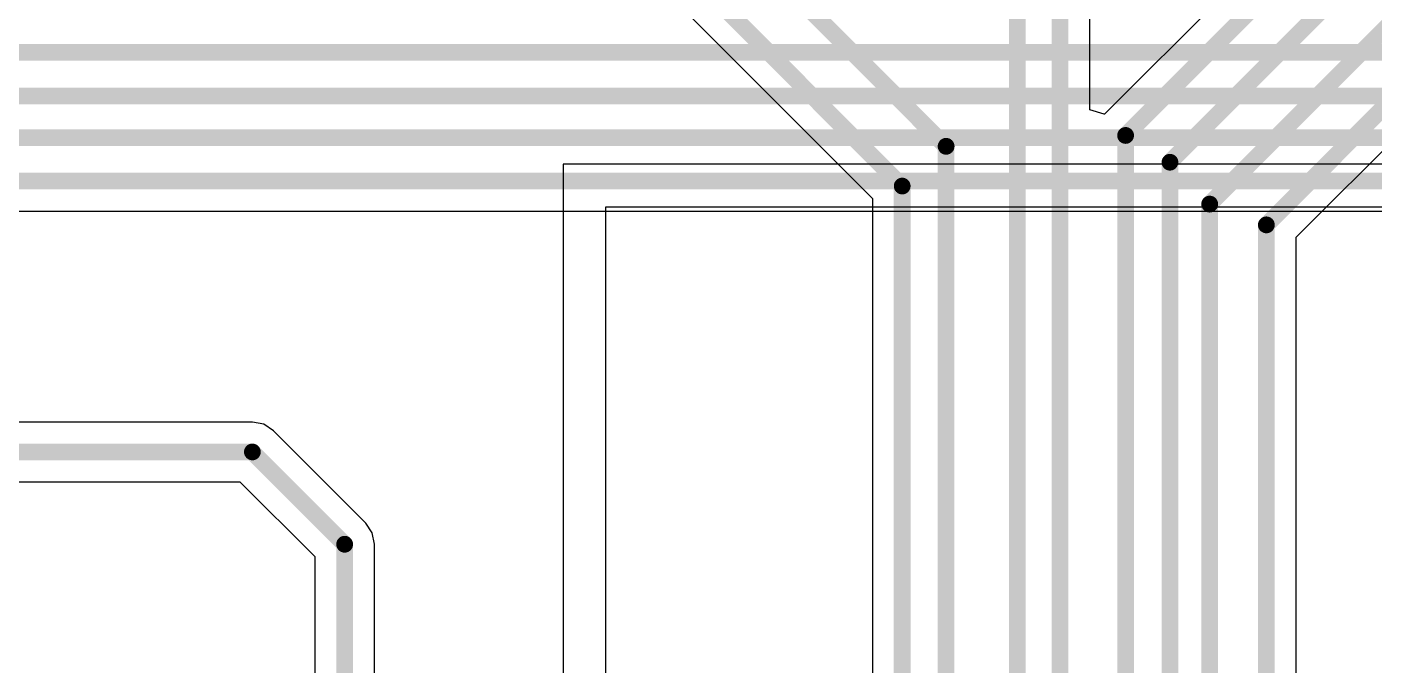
# Model space of a CAD drawing. Header units: inches. Extents: x 0 to 5032, y 0 to 5323.
# Drawn here: x 112.33 to 128.69, y 49.02 to 56.76 of the extents above; entities that cross this region are included whole.
import ezdxf

# ---------------------------------------------------------------- set-up
doc = ezdxf.new("R2010")
doc.units = ezdxf.units.IN
for name, color, linetype in [('Bottom Layer', 5, 'Continuous'), ('Layer 2', 76, 'Continuous'), ('Top Layer', 1, 'Continuous')]:
    doc.layers.add(name, color=color, linetype=linetype)

msp = doc.modelspace()

# ---------------------------------------------------------------- linework, layer by layer
at = {"layer": 'Bottom Layer'}
for p, q in [((125.241, 55.755), (125.241, 67.97)), ((133.609, 63.891), (125.418, 55.7)), ((127.746, 54.208), (134.834, 61.296)), ((116.601, 60.676), (122.599, 54.679)), ((125.415, 55.7), (125.241, 55.755)), ((125.418, 55.7), (125.415, 55.7)), ((122.599, 54.679), (122.599, 40.302)), ((127.746, 45.807), (127.746, 54.208))]:
    msp.add_line(p, q, dxfattribs=at)
for points in [[(124.878, 35.716, 0.203, 0.203, 0), (124.878, 67.97, 0.203, 0.203, 0)], [(124.358, 36.474, 0.203, 0.203, 0), (124.358, 67.335, 0.203, 0.203, 0)], [(125.674, 55.443, 0.203, 0.203, 0), (133.865, 63.634, 0.203, 0.203, 0)], [(126.212, 55.118, 0.203, 0.203, 0), (134.118, 63.023, 0.203, 0.203, 0)], [(126.695, 54.61, 0.203, 0.203, 0), (134.408, 62.323, 0.203, 0.203, 0)], [(117.06, 61.746, 0.203, 0.203, 0), (123.495, 55.311, 0.203, 0.203, 0)], [(127.383, 54.358, 0.203, 0.203, 0), (134.683, 61.658, 0.203, 0.203, 0)], [(116.751, 61.039, 0.203, 0.203, 0), (122.961, 54.829, 0.203, 0.203, 0)], [(125.674, 33.243, 0.203, 0.203, 0), (125.674, 55.443, 0.203, 0.203, 0)], [(123.495, 39.421, 0.203, 0.203, 0), (123.495, 55.311, 0.203, 0.203, 0)], [(126.212, 32.5, 0.203, 0.203, 0), (126.212, 55.118, 0.203, 0.203, 0)], [(122.961, 40.152, 0.203, 0.203, 0), (122.961, 54.829, 0.203, 0.203, 0)], [(126.695, 29.602, 0.203, 0.203, 0), (126.695, 54.61, 0.203, 0.203, 0)], [(127.383, 29.343, 0.203, 0.203, 0), (127.383, 54.358, 0.203, 0.203, 0)]]:
    msp.add_lwpolyline(points, format="xyseb", dxfattribs=at)
for points in [[(125.623, 55.443, 0.102, 0.102, 1), (125.725, 55.443, 0.102, 0.102, 1)], [(125.623, 55.443, 0.102, 0.102, 1), (125.725, 55.443, 0.102, 0.102, 1)], [(123.444, 55.311, 0.102, 0.102, 1), (123.546, 55.311, 0.102, 0.102, 1)], [(123.444, 55.311, 0.102, 0.102, 1), (123.546, 55.311, 0.102, 0.102, 1)], [(126.162, 55.118, 0.102, 0.102, 1), (126.263, 55.118, 0.102, 0.102, 1)], [(126.162, 55.118, 0.102, 0.102, 1), (126.263, 55.118, 0.102, 0.102, 1)], [(122.911, 54.829, 0.102, 0.102, 1), (123.012, 54.829, 0.102, 0.102, 1)], [(122.911, 54.829, 0.102, 0.102, 1), (123.012, 54.829, 0.102, 0.102, 1)], [(126.644, 54.61, 0.102, 0.102, 1), (126.746, 54.61, 0.102, 0.102, 1)], [(126.644, 54.61, 0.102, 0.102, 1), (126.746, 54.61, 0.102, 0.102, 1)], [(127.332, 54.358, 0.102, 0.102, 1), (127.434, 54.358, 0.102, 0.102, 1)], [(127.332, 54.358, 0.102, 0.102, 1), (127.434, 54.358, 0.102, 0.102, 1)]]:
    msp.add_lwpolyline(points, format="xyseb", close=True, dxfattribs=at)
at = {"layer": 'Layer 2'}
for p, q in [((179.857, 55.093), (118.847, 55.093)), ((118.847, 55.093), (118.847, 44.464)), ((119.365, 44.666), (119.365, 54.575)), ((119.365, 54.575), (179.857, 54.575))]:
    msp.add_line(p, q, dxfattribs=at)
at = {"layer": 'Top Layer'}
for p, q in [((107.499, 54.526), (132.023, 54.526)), ((115.072, 51.966), (109.771, 51.966)), ((115.21, 51.938), (115.072, 51.966)), ((115.072, 51.966), (115.072, 51.966)), ((115.328, 51.86), (115.21, 51.938)), ((116.448, 50.739), (115.328, 51.86)), ((109.771, 51.241), (114.921, 51.241)), ((114.921, 51.241), (115.829, 50.333)), ((116.527, 50.622), (116.448, 50.739)), ((116.448, 50.739), (116.448, 50.739)), ((116.554, 50.483), (116.527, 50.622)), ((116.554, 47.901), (116.554, 50.483)), ((116.554, 50.483), (116.554, 50.483)), ((115.829, 50.333), (115.829, 47.901))]:
    msp.add_line(p, q, dxfattribs=at)
for points in [[(108.464, 56.45, 0.203, 0.203, 0), (177.057, 56.45, 0.203, 0.203, 0)], [(108.168, 55.921, 0.203, 0.203, 0), (176.76, 55.921, 0.203, 0.203, 0)], [(107.844, 55.416, 0.203, 0.203, 0), (176.437, 55.416, 0.203, 0.203, 0)], [(107.499, 54.889, 0.203, 0.203, 0), (176.152, 54.889, 0.203, 0.203, 0)], [(108.722, 51.603, 0.203, 0.203, 0), (115.072, 51.603, 0.203, 0.203, 0)], [(115.072, 51.603, 0.203, 0.203, 0), (116.192, 50.483, 0.203, 0.203, 0)], [(116.192, 47.418, 0.203, 0.203, 0), (116.192, 50.483, 0.203, 0.203, 0)]]:
    msp.add_lwpolyline(points, format="xyseb", dxfattribs=at)
for points in [[(115.021, 51.603, 0.102, 0.102, 1), (115.122, 51.603, 0.102, 0.102, 1)], [(115.021, 51.603, 0.102, 0.102, 1), (115.122, 51.603, 0.102, 0.102, 1)], [(116.141, 50.483, 0.102, 0.102, 1), (116.243, 50.483, 0.102, 0.102, 1)], [(116.141, 50.483, 0.102, 0.102, 1), (116.243, 50.483, 0.102, 0.102, 1)]]:
    msp.add_lwpolyline(points, format="xyseb", close=True, dxfattribs=at)

doc.saveas('drawing.dxf')
